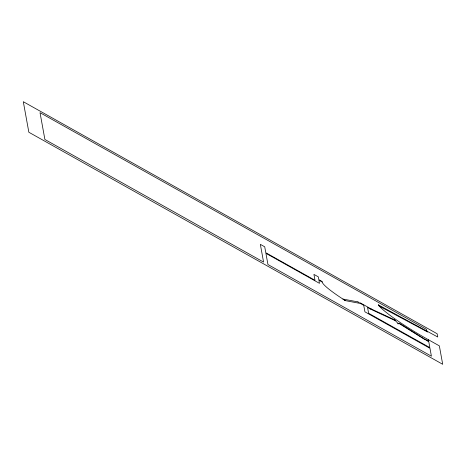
<?xml version="1.0" encoding="UTF-8"?>
<svg xmlns="http://www.w3.org/2000/svg" width="466" height="466" viewBox="0 0 466 466"><rect width="100%" height="100%" fill="white"/><g stroke="black" fill="none" stroke-linecap="round" stroke-linejoin="round"><path stroke-width="0.7" d="M345.423 300.675A44.101 5.376 30 0 1 322.187 282.035L318.907 280.194L319.484 283.345L265.905 253.306L267.944 264.537L431.405 356.187L429.978 348.306L364.919 311.83L363.736 305.329L360.457 303.488L360.352 302.9L370.738 308.725L370.843 309.313L367.563 307.473L368.618 313.286L429.85 347.619L428.796 341.805L399.49 323.293L398.616 323.218L424.532 339.3L425.406 339.376L428.685 341.211L428.417 339.737A56.706 6.908 30 0 1 378.34 304.828M393.962 319.53L370.738 308.725L372.183 309.913L395.407 320.725L393.962 319.53A31.502 3.839 30 0 1 398.075 324.051A31.502 3.839 30 0 1 399.496 323.293M428.417 339.737L439.351 345.865L442.7 364.29L28.851 132.251L23.3 101.71L437.149 333.749L437.743 337L378.386 304.892L379.173 306.04L427.596 332.008L426.809 330.866L426.541 329.392L40.024 112.679L44.893 139.48L263.57 262.084L260.348 244.353L264.723 246.805L265.795 252.718L314.999 280.305L313.927 274.392L318.301 276.845L318.802 279.6L322.082 281.441L322.187 282.035M357.946 301.892L342.848 299.038L345.358 300.634L360.457 303.488L357.946 301.892"/></g></svg>
